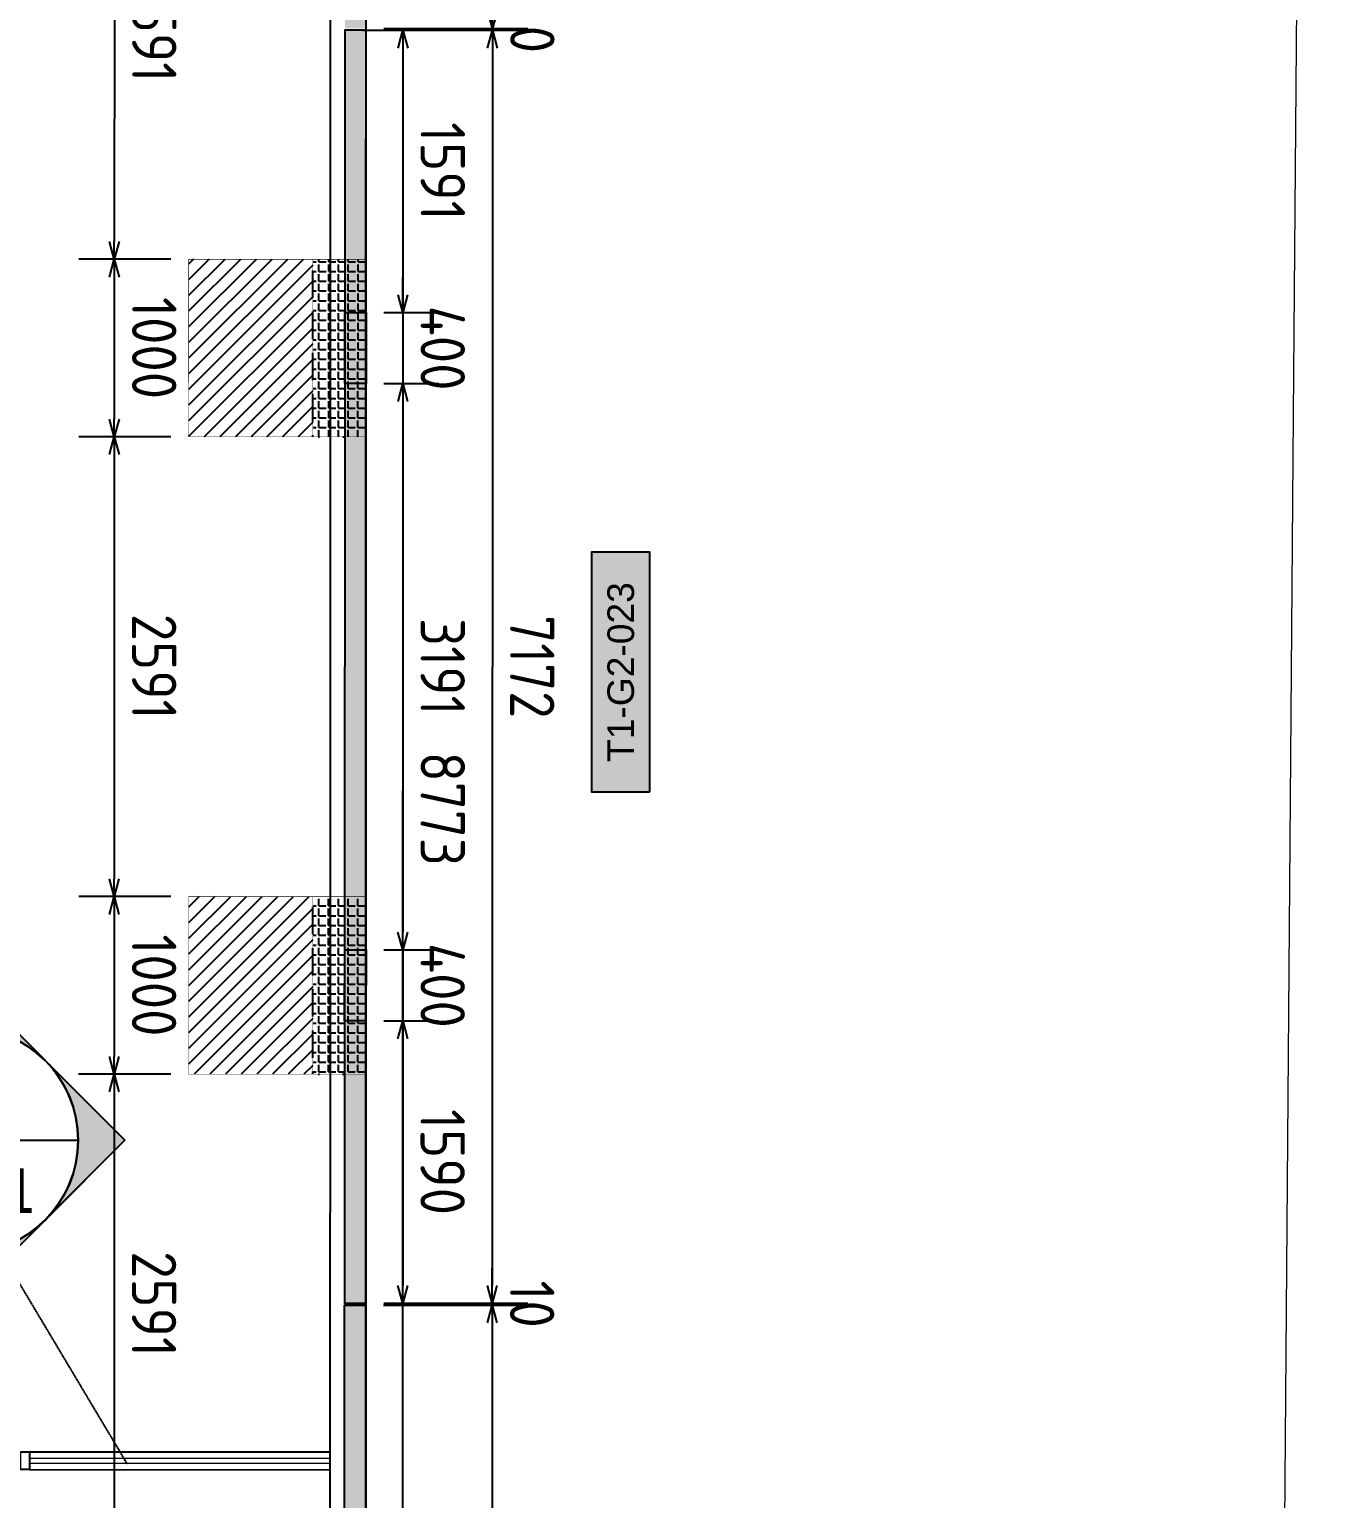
# Model space of a CAD drawing. Header units: centimetres. Extents: x -6122352 to 6876996, y -1694241 to 2592194.
# Drawn here: x 259334 to 266672, y -55857 to -47579 of the extents above; entities that cross this region are included whole.
import ezdxf
from ezdxf.enums import TextEntityAlignment as Align
from ezdxf.xclip import XClip

# ---------------------------------------------------------------- set-up
doc = ezdxf.new("R2010")
doc.units = ezdxf.units.CM
doc.header["$MEASUREMENT"] = 0
doc.header["$XCLIPFRAME"] = 2
doc.header["$PDMODE"] = 66
doc.header["$PDSIZE"] = 100
doc.linetypes.add('CENTER', pattern=[2, 1.25, -0.25, 0.25, -0.25])
doc.linetypes.add('DASHED2', pattern=[0.375, 0.25, -0.125])
doc.layers.get('Defpoints').update_dxf_attribs({"color": 255, "linetype": 'CENTER'})
for name, color, linetype in [('00-MI-DIM', 7, 'Continuous'), ('@MI-FOOTINGS', 7, 'Continuous'), ('@MI-MEP', 7, 'Continuous'), ('@MI-REF LAYER', 7, 'Continuous'), ('@MI-TYPE-01', 30, 'Continuous'), ('@MI-TYPE-02', 6, 'Continuous'), ('B_TH_4', 7, 'Continuous'), ('PANEL-TAGS', 7, 'Continuous')]:
    doc.layers.add(name, color=color, linetype=linetype)
for name, color, linetype, lineweight, true_color in [('08-Compound Wall-2', 6, 'Continuous', 25, 0xff00ff), ('08-Compound Wall-3', 5, 'Continuous', 25, 0x0000ff), ('23585-XR-AR-DAMAC PLOT LIMITS$0$1-End units', 7, 'Continuous', 5, 0xf8991e), ('23585-XR-AR-DAMAC PLOT LIMITS$0$1-Open Space', 7, 'Continuous', 5, 0x90cf5a)]:
    doc.layers.add(name, color=color, linetype=linetype, lineweight=lineweight, true_color=true_color)
doc.layers.add('23585-XR-AR-END-GROUND FLOOR$0$A-LOVR-PLAN', color=251, linetype='Continuous', lineweight=9)
doc.layers.add('A-ANNO-TEXT', color=3, linetype='Continuous', lineweight=25)
doc.styles.add('Arial Narrow', font='ARIALN.TTF', dxfattribs={"width": 0.95, "height": 500})
doc.styles.add('PANELTAG_STYLE', font='arial.ttf')
doc.styles.add('Schueco-BEMSTIL', font='isocpeur.ttf', dxfattribs={"width": 0.9})
doc.styles.get("Standard").update_dxf_attribs({"font": 'arial.ttf'})
doc.dimstyles.new('LEADER', dxfattribs={"dimtxt": 0.18, "dimasz": 0.25, "dimexe": 0.18, "dimexo": 0.0625, "dimgap": 0.09, "dimtad": 0, "dimtih": 1, "dimtoh": 1, "dimdec": 4, "dimzin": 0, "dimdsep": 46, "dimtxsty": 'Standard', "dimblk": 'DOT', "dimcen": 0.09, "dimadec": 0, "dimazin": 0, "dimtfac": 1, "dimtdec": 4, "dimtofl": 0, "dimtmove": 0, "dimatfit": 3, "dimldrblk": 'DOT', "dimfxl": 1, "dimtolj": 1, "dimtzin": 0, "dimarcsym": 0})
doc.dimstyles.new('MI- JWC-TXT-2.5 MM', dxfattribs={"dimscale": 1.5, "dimtxt": 2.5, "dimasz": 1, "dimexe": 2, "dimexo": 1, "dimgap": 1, "dimtad": 1, "dimdec": 0, "dimdsep": 46, "dimtxsty": 'Schueco-BEMSTIL', "dimblk": 'OPEN30', "dimcen": 0, "dimdle": 2, "dimclrd": 140, "dimclre": 8, "dimclrt": 40, "dimadec": 0, "dimazin": 2, "dimtfac": 1, "dimtdec": 0, "dimtix": 1, "dimtmove": 2, "dimatfit": 3, "dimldrblk": 'OPEN', "dimfxl": 2, "dimlwd": -1, "dimlwe": -1, "dimarcsym": 0})

# ---------------------------------------------------------------- blocks, each defined once
blk = doc.blocks.new('23585-XR-AR-BOUNDARY WALLS AND SETBACKS')
at = {"layer": '08-Compound Wall-2'}
for points in [[(496616.8232, 2769044.6266), (496616.9583, 2769044.7741), (496599.2639, 2769060.9883)], [(496616.8232, 2769044.6266), (496599.2025, 2769060.7733), (496593.1572, 2769054.1759), (496589.104, 2769049.7523), (496585.0504, 2769045.3283), (496580.997, 2769040.9045), (496576.9436, 2769036.4809), (496570.8298, 2769029.8085), (496588.4511, 2769013.6622)]]:
    blk.add_lwpolyline(points, dxfattribs=at)
blk = doc.blocks.new('A$C9d9485f6')
at = {"layer": 'A-ANNO-TEXT', "rotation": 312.4881850805905}
blk.add_blockref('23585-XR-AR-BOUNDARY WALLS AND SETBACKS', (-2377088.5348, -1504219.2521), dxfattribs=at)
blk = doc.blocks.new('23585-XR-AR-DAMAC PLOT LIMITS')
at = {"layer": '23585-XR-AR-DAMAC PLOT LIMITS$0$1-End units', "color": 251, "true_color": 0x636466}
blk.add_lwpolyline([(496616.9583, 2769044.7741), (496610.7787, 2769038.0297), (496593.0835, 2769054.2435), (496599.2639, 2769060.9883)], close=True, dxfattribs=at)
at = {"layer": '23585-XR-AR-DAMAC PLOT LIMITS$0$1-Open Space', "color": 251, "true_color": 0x636466}
blk.add_lwpolyline([(496608.1917, 2769059.8953), (496612.5841, 2769055.8071), (496616.9763, 2769051.7195), (496617.2337, 2769051.4801), (496617.4779, 2769045.3411), (496616.9583, 2769044.7741), (496599.2639, 2769060.9883), (496581.5681, 2769077.2015), (496582.2935, 2769077.9931), (496588.4813, 2769078.2393), (496595.0155, 2769072.1579), (496599.4073, 2769068.0707), (496603.7997, 2769063.9827)], close=True, dxfattribs=at)
blk = doc.blocks.new('A$Cf093b529')
at = {"layer": 'A-ANNO-TEXT'}
blk.add_blockref('23585-XR-AR-DAMAC PLOT LIMITS', (-495391.9901, -2768603.4419), dxfattribs=at)
blk = doc.blocks.new('XR-AR-END-SETTING OUT PLAN')
at = {"layer": '08-Compound Wall-3'}
for p, q in [((1900, 10600), (-523.3, 10600)), ((1900, 10500), (-523.3, 10500))]:
    blk.add_line(p, q, dxfattribs=at)
blk.add_lwpolyline([(1950, 10600), (1900, 10600), (1900, 10500), (1950, 10500)], close=True, dxfattribs=at)
at = {"layer": '23585-XR-AR-END-GROUND FLOOR$0$A-LOVR-PLAN'}
blk.add_lwpolyline([(1900, 10600), (1900, 10500)], dxfattribs=at)
blk.add_lwpolyline([(1900, 10535), (1900, 10565), (-523.3, 10565), (-523.3, 10535)], close=True, dxfattribs=at)
blk = doc.blocks.new('END UNIT')
at = {"xscale": 0.001, "yscale": 0.001, "zscale": 0.001}
blk.add_blockref('XR-AR-END-SETTING OUT PLAN', (-9.1502, 0), dxfattribs=at)
blk = doc.blocks.new('TH_4')
at = {"xscale": -1}
blk.add_blockref('END UNIT', (495826.3054, 2769130.5141), dxfattribs=at)
blk = doc.blocks.new('A$C780da55d')
at = {"layer": 'B_TH_4', "xscale": 1.000039159572381, "yscale": 1.000039159572381, "zscale": 1.000039159572381}
blk.add_blockref('TH_4', (-495814.0705, -2769239.3021), dxfattribs=at)
blk = doc.blocks.new('23585-XR-AR-MALDIVE-2$0$TH_4')
blk.add_blockref('A$C780da55d', (495794.6554, 2769130.8641))
blk = doc.blocks.new('A$C4721b5b5')
at = {"color": 1, "true_color": 0xeb0000, "const_width": 0.01}
blk.add_lwpolyline([(33.1499, 0), (27.1501, 0.0001), (21.1499, 0.0002), (15.1499, 0.0002), (9.1499, 0.0001), (0, 0.0001), (0.0001, 24.0001), (9.1501, 24.0002), (15.1499, 24.0001), (21.1499, 24.0001), (27.1502, 24.0001), (33.1499, 24.0002), (42.2981, 24), (42.2973, 0.0001)], close=True, dxfattribs=at)
blk = doc.blocks.new('_Dot')
at = {"color": 0, "linetype": 'ByBlock', "lineweight": -2}
blk.add_line((-0.5, 0), (-1, 0), dxfattribs=at)
at = {"color": 0, "linetype": 'ByBlock', "const_width": 0.5}
blk.add_lwpolyline([(-0.25, 0, 1), (0.25, 0, 1)], format="xyb", close=True, dxfattribs=at)
blk = doc.blocks.new('A$C01f2c052')
at = {"color": 1, "true_color": 0xeb0000, "const_width": 0.01}
blk.add_lwpolyline([(33.1499, 0.6393), (27.1501, 0.6394), (21.1499, 0.6395), (15.1499, 0.6395), (9.1499, 0.6394), (0, 0.6394), (0.0001, 24.6394), (9.1501, 24.6394), (15.1499, 24.6393), (21.1499, 24.6394), (27.1502, 24.6394), (33.1499, 24.6394), (42.2981, 24.6392), (42.2973, 0.6394)], close=True, dxfattribs=at)
blk = doc.blocks.new('RCC COPING')
at = {"layer": '@MI-TYPE-01', "transparency": 33554679}
h = blk.add_hatch(color=8, dxfattribs=at)
h.dxf.hatch_style = 1
h.paths.add_polyline_path([(60, 200), (-60, 200), (-60, -200), (60, -200)])
at = {"layer": '@MI-TYPE-01', "color": 30}
blk.add_lwpolyline([(-60, 200), (60, 200), (60, -200), (-60, -200)], close=True, dxfattribs=at)
blk = doc.blocks.new('31309MM')
at = {"layer": '@MI-TYPE-01', "transparency": 33554679}
h = blk.add_hatch(color=30, dxfattribs=at)
h.dxf.hatch_style = 1
h.paths.add_polyline_path([(0, 120), (5581.9, 120), (5581.9, 0), (0, 0)])
h.paths.add_polyline_path([(5591.9, 0), (12764, 0), (12764, 120), (5591.9, 120)])
h.paths.add_polyline_path([(12774, 120), (18355.6, 120), (18355.6, -0.2), (12774, -0.2)])
h.paths.add_polyline_path([(18365.7, -0.2), (23537.4, -0.2), (23537.4, 120), (18365.7, 120)])
h.paths.add_polyline_path([(23547.4, 120), (30719.5, 120), (30719.5, 0), (23547.4, 0)])
h.paths.add_polyline_path([(30729.5, 0), (36309.3, 0), (36309.3, 120), (30729.5, 120)])
at = {"layer": '@MI-TYPE-01', "color": 30}
for points in [[(0, 120), (5581.9, 120), (5581.9, 0), (0, 0)], [(5591.9, 0), (12764, 0), (12764, 120), (5591.9, 120)]]:
    blk.add_lwpolyline(points, close=True, dxfattribs=at)
at = {"layer": '@MI-TYPE-01', "color": 240, "true_color": 0xed1f24, "rotation": 89.95700707059105}
for p in [(7382.4, 60), (10973.2, 60)]:
    blk.add_blockref('RCC COPING', p, dxfattribs=at)
blk = doc.blocks.new('A$Ceca04276')
at = {"layer": '@MI-TYPE-01', "color": 30, "rotation": 89.98971944707202}
blk.add_blockref('31309MM', (0.5, 9.9), dxfattribs=at)
blk = doc.blocks.new('T1-FOOTING')
at = {"transparency": 33554679}
h = blk.add_hatch(dxfattribs=at)
h.set_pattern_fill('ANGLE', color=256, scale=500)
h.set_pattern_definition([(0, (0, 0), (0, 137.5), [100, -37.5]), (90, (0, 0), (-137.5, 8e-15), [100, -37.5])])
h.paths.add_polyline_path([(-500, -300), (500, -300), (500, 0), (-500, 0)])
h.paths.add_polyline_path([(-499.75, -299.75), (499.75, -299.75), (499.75, -0.25), (-499.75, -0.25)], flags=16)
h = blk.add_hatch(dxfattribs=at)
h.set_pattern_fill('ANGLE', color=8, scale=200)
h.set_pattern_definition([(0, (0, 0), (0, 55), [40, -15]), (90, (0, 0), (-55, 3e-15), [40, -15])])
h.paths.add_polyline_path([(500, -300), (500, 0), (-500, 0), (-500, -300)])
h = blk.add_hatch(dxfattribs=at)
h.set_pattern_fill('ANSI31', color=8, scale=500)
h.paths.add_polyline_path([(500, -1000), (500, -300), (-500, -300), (-500, -1000)])
at = {"layer": '@MI-TYPE-01', "color": 240, "linetype": 'DASHED2', "true_color": 0xed1f24}
blk.add_line((-500, -300), (500, -300), dxfattribs=at)
at = {"layer": '@MI-TYPE-01', "color": 240, "true_color": 0xed1f24, "const_width": 2.5}
blk.add_lwpolyline([(-500, 0), (500, 0), (500, -1000), (-500, -1000)], close=True, dxfattribs=at)
blk = doc.blocks.new('_Open30')
at = {"color": 0, "linetype": 'ByBlock', "lineweight": -2}
for p, q in [((-1, 0.268), (0, 0)), ((0, 0), (-1, -0.268)), ((0, 0), (-1, 0))]:
    blk.add_line(p, q, dxfattribs=at)
blk = doc.blocks.new('*D1381')
at = {"layer": '@MI-TYPE-02', "color": 140, "transparency": 16777216}
for p, q in [((708.3, 18719), (708.3, 18819)), ((708.3, 18619), (708.3, 18609)), ((708.3, 18509), (708.4, 18409))]:
    blk.add_line(p, q, dxfattribs=at)
at = {"layer": '@MI-TYPE-02', "color": 8, "transparency": 16777216}
for p, q in [((96.9, 18608.9), (908.3, 18609.1)), ((97, 18618.9), (908.3, 18619.1))]:
    blk.add_line(p, q, dxfattribs=at)
at = {"layer": 'Defpoints', "color": 0, "transparency": 16777216}
for p in [(-3.1, 18608.9), (-3, 18618.9), (708.3, 18609)]:
    blk.add_point(p, dxfattribs=at)
at = {"layer": '@MI-TYPE-02', "color": 140, "transparency": 16777216, "xscale": 100, "yscale": 100, "zscale": 100}
for p, rotation in [((708.3, 18619), 270.0102658210683), ((708.3, 18609), 90.01026582106833)]:
    blk.add_blockref('_Open30', p, dxfattribs=dict(at, rotation=rotation))
at = {"layer": '@MI-TYPE-02', "color": 40, "transparency": 16777216, "insert": (933.3, 18614.1), "char_height": 250, "attachment_point": 5, "rotation": 270.01027, "style": 'Schueco-BEMSTIL'}
blk.add_mtext('10', dxfattribs=at)
blk = doc.blocks.new('_Open')
at = {"color": 0, "linetype": 'ByBlock', "lineweight": -2}
for p, q in [((-1, 0.2), (0, 0)), ((-1, -0.2), (0, 0)), ((0, 0), (-1, 0))]:
    blk.add_line(p, q, dxfattribs=at)
blk = doc.blocks.new('*D1382')
at = {"layer": '@MI-TYPE-02', "color": 8, "transparency": 16777216}
for p, q in [((96.9, 18608.9), (908.3, 18609.1)), ((98.1, 11436.8), (909.6, 11437))]:
    blk.add_line(p, q, dxfattribs=at)
at = {"layer": '@MI-TYPE-02', "color": 140, "transparency": 16777216}
blk.add_line((708.3, 18509), (709.6, 11536.9), dxfattribs=at)
at = {"layer": 'Defpoints', "color": 0, "transparency": 16777216}
for p in [(-3.1, 18608.9), (-1.9, 11436.8), (709.6, 11436.9)]:
    blk.add_point(p, dxfattribs=at)
at = {"layer": '@MI-TYPE-02', "color": 140, "transparency": 16777216, "xscale": 100, "yscale": 100, "zscale": 100}
for p, rotation in [((708.3, 18609), 90.01026582106833), ((709.6, 11436.9), 270.0102658210683)]:
    blk.add_blockref('_Open30', p, dxfattribs=dict(at, rotation=rotation))
at = {"layer": '@MI-TYPE-02', "color": 40, "transparency": 16777216, "insert": (934, 15023), "char_height": 250, "attachment_point": 5, "rotation": 270.01027, "style": 'Schueco-BEMSTIL'}
blk.add_mtext('7172', dxfattribs=at)
blk = doc.blocks.new('*D1383')
at = {"layer": '@MI-TYPE-02', "color": 140, "transparency": 16777216}
for p, q in [((709.6, 11536.9), (709.6, 11636.9)), ((709.6, 11436.9), (709.6, 11426.9)), ((709.6, 11326.9), (709.6, 11226.9))]:
    blk.add_line(p, q, dxfattribs=at)
at = {"layer": '@MI-TYPE-02', "color": 8, "transparency": 16777216}
for p, q in [((98.1, 11436.8), (909.6, 11437)), ((98.1, 11426.8), (909.6, 11427))]:
    blk.add_line(p, q, dxfattribs=at)
at = {"layer": 'Defpoints', "color": 0, "transparency": 16777216}
for p in [(-1.9, 11436.8), (-1.9, 11426.8), (709.6, 11426.9)]:
    blk.add_point(p, dxfattribs=at)
at = {"layer": '@MI-TYPE-02', "color": 140, "transparency": 16777216, "xscale": 100, "yscale": 100, "zscale": 100}
for p, rotation in [((709.6, 11436.9), 270.0102658210683), ((709.6, 11426.9), 90.01026582106833)]:
    blk.add_blockref('_Open30', p, dxfattribs=dict(at, rotation=rotation))
at = {"layer": '@MI-TYPE-02', "color": 40, "transparency": 16777216, "insert": (934.6, 11432), "char_height": 250, "attachment_point": 5, "rotation": 270.01027, "style": 'Schueco-BEMSTIL'}
blk.add_mtext('10', dxfattribs=at)
blk = doc.blocks.new('*D1384')
at = {"layer": '@MI-TYPE-02', "color": 8, "transparency": 16777216}
for p, q in [((98.1, 11426.8), (909.6, 11427)), ((99.1, 5845), (910.6, 5845.1))]:
    blk.add_line(p, q, dxfattribs=at)
at = {"layer": '@MI-TYPE-02', "color": 140, "transparency": 16777216}
blk.add_line((709.6, 11326.9), (710.6, 5945.1), dxfattribs=at)
at = {"layer": 'Defpoints', "color": 0, "transparency": 16777216}
for p in [(-1.9, 11426.8), (-0.9, 5844.9), (710.6, 5845.1)]:
    blk.add_point(p, dxfattribs=at)
at = {"layer": '@MI-TYPE-02', "color": 140, "transparency": 16777216, "xscale": 100, "yscale": 100, "zscale": 100}
for p, rotation in [((709.6, 11426.9), 90.01026582106833), ((710.6, 5845.1), 270.0102658210683)]:
    blk.add_blockref('_Open30', p, dxfattribs=dict(at, rotation=rotation))
at = {"layer": '@MI-TYPE-02', "color": 40, "transparency": 16777216, "insert": (935.1, 8636), "char_height": 250, "attachment_point": 5, "rotation": 270.01027, "style": 'Schueco-BEMSTIL'}
blk.add_mtext('5582', dxfattribs=at)
blk = doc.blocks.new('*D1389')
at = {"layer": '@MI-TYPE-02', "color": 8, "transparency": 16777216}
for p, q in [((96.4, 18608.9), (404, 18609)), ((97.1, 17018.1), (404.3, 17018.2))]:
    blk.add_line(p, q, dxfattribs=at)
at = {"layer": '@MI-TYPE-02', "color": 140, "transparency": 16777216}
blk.add_line((204, 18509), (204.3, 17118.2), dxfattribs=at)
at = {"layer": 'Defpoints', "color": 0, "transparency": 16777216}
for p in [(-3.6, 18608.9), (-2.9, 17018.1), (204.3, 17018.2)]:
    blk.add_point(p, dxfattribs=at)
at = {"layer": '@MI-TYPE-02', "color": 140, "transparency": 16777216, "xscale": 100, "yscale": 100, "zscale": 100}
for p, rotation in [((204, 18609), 90.01026582106833), ((204.3, 17018.2), 270.0102658210683)]:
    blk.add_blockref('_Open30', p, dxfattribs=dict(at, rotation=rotation))
at = {"layer": '@MI-TYPE-02', "color": 40, "transparency": 16777216, "insert": (429.1, 17813.6), "char_height": 250, "attachment_point": 5, "rotation": 270.01027, "style": 'Schueco-BEMSTIL'}
blk.add_mtext('1591', dxfattribs=at)
blk = doc.blocks.new('*D1390')
at = {"layer": '@MI-TYPE-02', "color": 140, "transparency": 16777216}
for p, q in [((204.3, 17118.2), (204.2, 17218.2)), ((204.3, 17018.2), (204.3, 16618.2)), ((204.4, 16518.2), (204.4, 16418.2))]:
    blk.add_line(p, q, dxfattribs=at)
at = {"layer": '@MI-TYPE-02', "color": 8, "transparency": 16777216}
for p, q in [((97.1, 17018.1), (404.3, 17018.2)), ((97.1, 16618.1), (404.3, 16618.2))]:
    blk.add_line(p, q, dxfattribs=at)
at = {"layer": 'Defpoints', "color": 0, "transparency": 16777216}
for p in [(-2.9, 17018.1), (-2.9, 16618.1), (204.3, 16618.2)]:
    blk.add_point(p, dxfattribs=at)
at = {"layer": '@MI-TYPE-02', "color": 140, "transparency": 16777216, "xscale": 100, "yscale": 100, "zscale": 100}
for p, rotation in [((204.3, 17018.2), 270.0102658210683), ((204.3, 16618.2), 90.01026582106833)]:
    blk.add_blockref('_Open30', p, dxfattribs=dict(at, rotation=rotation))
at = {"layer": '@MI-TYPE-02', "color": 40, "transparency": 16777216, "insert": (429.3, 16818.2), "char_height": 250, "attachment_point": 5, "rotation": 270.01027, "style": 'Schueco-BEMSTIL'}
blk.add_mtext('400', dxfattribs=at)
blk = doc.blocks.new('*D1391')
at = {"layer": '@MI-TYPE-02', "color": 8, "transparency": 16777216}
for p, q in [((97.1, 16618.1), (404.3, 16618.2)), ((97.9, 13427.3), (404.9, 13427.4))]:
    blk.add_line(p, q, dxfattribs=at)
at = {"layer": '@MI-TYPE-02', "color": 140, "transparency": 16777216}
blk.add_line((204.4, 16518.2), (204.9, 13527.3), dxfattribs=at)
at = {"layer": 'Defpoints', "color": 0, "transparency": 16777216}
for p in [(-2.9, 16618.1), (-2.1, 13427.3), (204.9, 13427.3)]:
    blk.add_point(p, dxfattribs=at)
at = {"layer": '@MI-TYPE-02', "color": 140, "transparency": 16777216, "xscale": 100, "yscale": 100, "zscale": 100}
for p, rotation in [((204.3, 16618.2), 90.01026582106833), ((204.9, 13427.3), 270.0102658210683)]:
    blk.add_blockref('_Open30', p, dxfattribs=dict(at, rotation=rotation))
at = {"layer": '@MI-TYPE-02', "color": 40, "transparency": 16777216, "insert": (429.6, 15022.8), "char_height": 250, "attachment_point": 5, "rotation": 270.01027, "style": 'Schueco-BEMSTIL'}
blk.add_mtext('3191', dxfattribs=at)
blk = doc.blocks.new('*D1392')
at = {"layer": '@MI-TYPE-02', "color": 140, "transparency": 16777216}
for p, q in [((204.9, 13527.3), (204.9, 13627.3)), ((204.9, 13427.3), (205, 13027.3)), ((205, 12927.3), (205, 12827.3))]:
    blk.add_line(p, q, dxfattribs=at)
at = {"layer": '@MI-TYPE-02', "color": 8, "transparency": 16777216}
for p, q in [((97.9, 13427.3), (404.9, 13427.4)), ((97.7, 13027.3), (405, 13027.4))]:
    blk.add_line(p, q, dxfattribs=at)
at = {"layer": 'Defpoints', "color": 0, "transparency": 16777216}
for p in [(-2.1, 13427.3), (-2.3, 13027.3), (205, 13027.3)]:
    blk.add_point(p, dxfattribs=at)
at = {"layer": '@MI-TYPE-02', "color": 140, "transparency": 16777216, "xscale": 100, "yscale": 100, "zscale": 100}
for p, rotation in [((204.9, 13427.3), 270.0102658210683), ((205, 13027.3), 90.01026582106833)]:
    blk.add_blockref('_Open30', p, dxfattribs=dict(at, rotation=rotation))
at = {"layer": '@MI-TYPE-02', "color": 40, "transparency": 16777216, "insert": (430, 13227.4), "char_height": 250, "attachment_point": 5, "rotation": 270.01027, "style": 'Schueco-BEMSTIL'}
blk.add_mtext('400', dxfattribs=at)
blk = doc.blocks.new('*D1393')
at = {"layer": '@MI-TYPE-02', "color": 8, "transparency": 16777216}
for p, q in [((97.7, 13027.3), (405, 13027.4)), ((98.1, 11436.8), (405.3, 11436.9))]:
    blk.add_line(p, q, dxfattribs=at)
at = {"layer": '@MI-TYPE-02', "color": 140, "transparency": 16777216}
blk.add_line((205, 12927.3), (205.3, 11536.9), dxfattribs=at)
at = {"layer": 'Defpoints', "color": 0, "transparency": 16777216}
for p in [(-2.3, 13027.3), (-1.9, 11436.8), (205.3, 11436.9)]:
    blk.add_point(p, dxfattribs=at)
at = {"layer": '@MI-TYPE-02', "color": 140, "transparency": 16777216, "xscale": 100, "yscale": 100, "zscale": 100}
for p, rotation in [((205, 13027.3), 90.01026582106833), ((205.3, 11436.9), 270.0102658210683)]:
    blk.add_blockref('_Open30', p, dxfattribs=dict(at, rotation=rotation))
at = {"layer": '@MI-TYPE-02', "color": 40, "transparency": 16777216, "insert": (430.1, 12232.1), "char_height": 250, "attachment_point": 5, "rotation": 270.01027, "style": 'Schueco-BEMSTIL'}
blk.add_mtext('1590', dxfattribs=at)
blk = doc.blocks.new('*D1394')
at = {"layer": '@MI-TYPE-02', "color": 8, "transparency": 16777216}
for p, q in [((-23.1, 18608.9), (404, 18609)), ((98.4, 9836.2), (405.6, 9836.2))]:
    blk.add_line(p, q, dxfattribs=at)
at = {"layer": '@MI-TYPE-02', "color": 140, "transparency": 16777216}
blk.add_line((204, 18509), (205.5, 9936.2), dxfattribs=at)
at = {"layer": 'Defpoints', "color": 0, "transparency": 16777216}
for p in [(-123.1, 18608.9), (-1.6, 9836.2), (205.6, 9836.2)]:
    blk.add_point(p, dxfattribs=at)
at = {"layer": '@MI-TYPE-02', "color": 140, "transparency": 16777216, "xscale": 100, "yscale": 100, "zscale": 100}
for p, rotation in [((204, 18609), 90.01026582106833), ((205.6, 9836.2), 270.0102658210683)]:
    blk.add_blockref('_Open30', p, dxfattribs=dict(at, rotation=rotation))
at = {"layer": '@MI-TYPE-02', "color": 40, "transparency": 16777216, "insert": (429.8, 14222.6), "char_height": 250, "attachment_point": 5, "rotation": 270.01027, "style": 'Schueco-BEMSTIL'}
blk.add_mtext('8773', dxfattribs=at)
blk = doc.blocks.new('*D1416')
at = {"layer": '@MI-TYPE-02', "color": 8, "transparency": 16777216}
for p, q in [((-1102.1, 19909.3), (-1622.2, 19909.2)), ((-1102.9, 17317.9), (-1621.8, 17317.8))]:
    blk.add_line(p, q, dxfattribs=at)
at = {"layer": '@MI-TYPE-02', "color": 140, "transparency": 16777216}
blk.add_line((-1422.2, 19809.3), (-1421.8, 17417.9), dxfattribs=at)
at = {"layer": 'Defpoints', "color": 0, "transparency": 16777216}
for p in [(-1002.1, 19909.4), (-1421.8, 17317.9), (-1002.9, 17318)]:
    blk.add_point(p, dxfattribs=at)
at = {"layer": '@MI-TYPE-02', "color": 140, "transparency": 16777216, "xscale": 100, "yscale": 100, "zscale": 100}
for p, rotation in [((-1422.2, 19909.3), 90.01026582106819), ((-1421.8, 17317.9), 270.0102658210682)]:
    blk.add_blockref('_Open30', p, dxfattribs=dict(at, rotation=rotation))
at = {"layer": '@MI-TYPE-02', "color": 40, "transparency": 16777216, "insert": (-1197, 18613.6), "char_height": 250, "attachment_point": 5, "rotation": 270.01027, "style": 'Schueco-BEMSTIL'}
blk.add_mtext('2591', dxfattribs=at)
blk = doc.blocks.new('*D1417')
at = {"layer": '@MI-TYPE-02', "color": 8, "transparency": 16777216}
for p, q in [((-1102.9, 17317.9), (-1621.8, 17317.8)), ((-1102.7, 16317.9), (-1621.6, 16317.8))]:
    blk.add_line(p, q, dxfattribs=at)
at = {"layer": '@MI-TYPE-02', "color": 140, "transparency": 16777216}
blk.add_line((-1421.7, 17217.9), (-1421.6, 16417.9), dxfattribs=at)
at = {"layer": 'Defpoints', "color": 0, "transparency": 16777216}
for p in [(-1002.9, 17318), (-1421.6, 16317.9), (-1002.7, 16318)]:
    blk.add_point(p, dxfattribs=at)
at = {"layer": '@MI-TYPE-02', "color": 140, "transparency": 16777216, "xscale": 100, "yscale": 100, "zscale": 100}
for p, rotation in [((-1421.8, 17317.9), 90.01026582106819), ((-1421.6, 16317.9), 270.0102658210682)]:
    blk.add_blockref('_Open30', p, dxfattribs=dict(at, rotation=rotation))
at = {"layer": '@MI-TYPE-02', "color": 40, "transparency": 16777216, "insert": (-1196.7, 16817.9), "char_height": 250, "attachment_point": 5, "rotation": 270.01027, "style": 'Schueco-BEMSTIL'}
blk.add_mtext('1000', dxfattribs=at)
blk = doc.blocks.new('*D1418')
at = {"layer": '@MI-TYPE-02', "color": 8, "transparency": 16777216}
for p, q in [((-1102.7, 16317.9), (-1621.6, 16317.8)), ((-1102.3, 13727.1), (-1621.1, 13727))]:
    blk.add_line(p, q, dxfattribs=at)
at = {"layer": '@MI-TYPE-02', "color": 140, "transparency": 16777216}
blk.add_line((-1421.6, 16217.9), (-1421.1, 13827), dxfattribs=at)
at = {"layer": 'Defpoints', "color": 0, "transparency": 16777216}
for p in [(-1002.7, 16318), (-1421.1, 13727), (-1002.3, 13727.1)]:
    blk.add_point(p, dxfattribs=at)
at = {"layer": '@MI-TYPE-02', "color": 140, "transparency": 16777216, "xscale": 100, "yscale": 100, "zscale": 100}
for p, rotation in [((-1421.6, 16317.9), 90.01026582106819), ((-1421.1, 13727), 270.0102658210682)]:
    blk.add_blockref('_Open30', p, dxfattribs=dict(at, rotation=rotation))
at = {"layer": '@MI-TYPE-02', "color": 40, "transparency": 16777216, "insert": (-1196.3, 15022.5), "char_height": 250, "attachment_point": 5, "rotation": 270.01027, "style": 'Schueco-BEMSTIL'}
blk.add_mtext('2591', dxfattribs=at)
blk = doc.blocks.new('*D1419')
at = {"layer": '@MI-TYPE-02', "color": 8, "transparency": 16777216}
for p, q in [((-1102.3, 13727.1), (-1621.1, 13727)), ((-1102.1, 12727.1), (-1620.9, 12727))]:
    blk.add_line(p, q, dxfattribs=at)
at = {"layer": '@MI-TYPE-02', "color": 140, "transparency": 16777216}
blk.add_line((-1421.1, 13627), (-1421, 12827), dxfattribs=at)
at = {"layer": 'Defpoints', "color": 0, "transparency": 16777216}
for p in [(-1002.3, 13727.1), (-1420.9, 12727), (-1002.1, 12727.1)]:
    blk.add_point(p, dxfattribs=at)
at = {"layer": '@MI-TYPE-02', "color": 140, "transparency": 16777216, "xscale": 100, "yscale": 100, "zscale": 100}
for p, rotation in [((-1421.1, 13727), 90.01026582106819), ((-1420.9, 12727), 270.0102658210682)]:
    blk.add_blockref('_Open30', p, dxfattribs=dict(at, rotation=rotation))
at = {"layer": '@MI-TYPE-02', "color": 40, "transparency": 16777216, "insert": (-1196, 13227.1), "char_height": 250, "attachment_point": 5, "rotation": 270.01027, "style": 'Schueco-BEMSTIL'}
blk.add_mtext('1000', dxfattribs=at)
blk = doc.blocks.new('*D1420')
at = {"layer": '@MI-TYPE-02', "color": 8, "transparency": 16777216}
for p, q in [((-1102.1, 12727.1), (-1620.9, 12727)), ((-1100.3, 10136), (-1620.5, 10135.9))]:
    blk.add_line(p, q, dxfattribs=at)
at = {"layer": '@MI-TYPE-02', "color": 140, "transparency": 16777216}
blk.add_line((-1420.9, 12627), (-1420.5, 10235.9), dxfattribs=at)
at = {"layer": 'Defpoints', "color": 0, "transparency": 16777216}
for p in [(-1002.1, 12727.1), (-1420.5, 10135.9), (-1000.3, 10136)]:
    blk.add_point(p, dxfattribs=at)
at = {"layer": '@MI-TYPE-02', "color": 140, "transparency": 16777216, "xscale": 100, "yscale": 100, "zscale": 100}
for p, rotation in [((-1420.9, 12727), 90.01026582106819), ((-1420.5, 10135.9), 270.0102658210682)]:
    blk.add_blockref('_Open30', p, dxfattribs=dict(at, rotation=rotation))
at = {"layer": '@MI-TYPE-02', "color": 40, "transparency": 16777216, "insert": (-1195.7, 11431.5), "char_height": 250, "attachment_point": 5, "rotation": 270.01027, "style": 'Schueco-BEMSTIL'}
blk.add_mtext('2591', dxfattribs=at)
blk = doc.blocks.new('*U1432')
h = blk.add_hatch(color=94)
edge = h.paths.add_edge_path()
edge.add_line((0, 6.35), (0, 8.98))
edge.add_line((0, 8.98), (8.98, 0))
edge.add_line((8.98, 0), (0, -8.98))
edge.add_line((0, -8.98), (0, -6.35))
edge.add_arc((0, 0), 6.35, 270, 450)
at = {"color": 94}
blk.add_line((-6.35, 0), (6.35, 0), dxfattribs=at)
for points in [[(0, 6.35), (0, 8.98), (8.98, 0), (0, -8.98), (0, -6.35, 1)], [(4.49, -4.49, 0.414214), (4.49, 4.49), (8.98, 0), (4.49, -4.49)]]:
    blk.add_lwpolyline(points, format="xyb", close=True)
blk.add_circle((0, 0), 6.35, dxfattribs=at)
at = {"style": 'Arial Narrow', "width": 0.95, "flags": 8}
blk.add_attdef('VIEWNUMBER', text='', height=2.5, dxfattribs=at).set_placement((0, 0), align=Align.BOTTOM_CENTER)
blk.add_attdef('SHEETNUMBER', text='', height=2.5, dxfattribs=at).set_placement((0, -1.588), align=Align.TOP_CENTER)
blk = doc.blocks.new('PANELTAG')
at = {"layer": 'PANEL-TAGS', "color": 1}
blk.add_lwpolyline([(-13.5, -3.3), (13.5, -3.3), (13.5, 3.3), (-13.5, 3.3)], close=True, dxfattribs=at)
at = {"layer": 'PANEL-TAGS', "color": 40, "true_color": 0xffd700}
blk.add_solid([(-13.5, -3.3), (13.5, -3.3), (-13.5, 3.3), (13.5, 3.3)], dxfattribs=at)
at = {"layer": 'PANEL-TAGS', "color": 5, "style": 'PANELTAG_STYLE'}
blk.add_attdef('TAGNO', text='', height=3, dxfattribs=at).set_placement((0, 0), align=Align.CENTER)
blk = doc.blocks.new('T1-PARTITON 2')
at = {"layer": '@MI-FOOTINGS', "color": 240, "true_color": 0xed1f24, "xscale": -1, "rotation": 270.0100462352146}
for p in [(-2.8, 16818.1), (-2.2, 13227.3)]:
    blk.add_blockref('T1-FOOTING', p, dxfattribs=at)
at = {"layer": '@MI-TYPE-02', "rotation": 0.02048826124247522}
blk.add_blockref('A$Ceca04276', (-1.3, 5835), dxfattribs=at)
at = {"layer": '@MI-TYPE-02'}
for base, p1, p2, picture, middle in [((-1421.8, 17317.9), (-1002.1, 19909.4), (-1002.9, 17318), '*D1416', (-1197, 18613.6)), ((708.3, 18609), (-3, 18618.9), (-3.1, 18608.9), '*D1381', (933.3, 18614.1)), ((205.6, 9836.2), (-123.1, 18608.9), (-1.6, 9836.2), '*D1394', (429.8, 14222.6)), ((204.3, 17018.2), (-3.6, 18608.9), (-2.9, 17018.1), '*D1389', (429.1, 17813.6)), ((709.6, 11436.9), (-3.1, 18608.9), (-1.9, 11436.8), '*D1382', (934, 15023)), ((-1421.6, 16317.9), (-1002.9, 17318), (-1002.7, 16318), '*D1417', (-1196.7, 16817.9)), ((204.3, 16618.2), (-2.9, 17018.1), (-2.9, 16618.1), '*D1390', (429.3, 16818.2)), ((204.9, 13427.3), (-2.9, 16618.1), (-2.1, 13427.3), '*D1391', (429.6, 15022.8)), ((-1421.1, 13727), (-1002.7, 16318), (-1002.3, 13727.1), '*D1418', (-1196.3, 15022.5)), ((-1420.9, 12727), (-1002.3, 13727.1), (-1002.1, 12727.1), '*D1419', (-1196, 13227.1)), ((205, 13027.3), (-2.1, 13427.3), (-2.3, 13027.3), '*D1392', (430, 13227.4)), ((205.2775, 11436.8518), (-2.2917, 13027.2867), (-1.8583, 11436.8147), '*D1393', (430.135, 12232.1281)), ((-1420.5, 10135.9), (-1002.1, 12727.1), (-1000.3, 10136), '*D1420', (-1195.7, 11431.5)), ((709.6, 11426.9), (-1.9, 11436.8), (-1.9, 11426.8), '*D1383', (934.6, 11432)), ((710.6, 5845.1), (-1.9, 11426.8), (-0.9, 5844.9), '*D1384', (935.1, 8636))]:
    dim = blk.add_linear_dim(base=base, p1=p1, p2=p2, angle=90.01027, dimstyle='MI- JWC-TXT-2.5 MM', dxfattribs=at)
    dim.commit()
    dim.dimension.update_dxf_attribs({"geometry": picture, "text_midpoint": middle})

msp = doc.modelspace()

# ---------------------------------------------------------------- block references
at = {"layer": '@MI-REF LAYER', "xscale": 1000, "yscale": 1000, "zscale": 1000}
msp.add_blockref('A$C9d9485f6', (-23958.95046, 48155.57226), dxfattribs=at)
at = {"layer": '@MI-REF LAYER', "xscale": 1000, "yscale": 1000, "zscale": 1000, "rotation": 312.4882903633292}
msp.add_blockref('A$Cf093b529', (-891608.73293, 539022.72011), dxfattribs=at)
at = {"layer": 'PANEL-TAGS'}
ref = msp.add_blockref('PANELTAG', (262666.11105, -51200.04671), dxfattribs=dict(at, xscale=50.00000000000001, yscale=50.00000000000001, zscale=50.00000000000001, rotation=90.00000000000001))
ref.add_attrib('TAGNO', 'T1-G2-023', dxfattribs={"color": 5, "height": 150, "rotation": 90, "style": 'PANELTAG_STYLE'}).set_placement((262666.11105, -51200.04671), align=Align.MIDDLE_CENTER)

# ---------------------------------------------------------------- next in the draw order: block references
at = {"layer": '@MI-REF LAYER'}
ref = msp.add_blockref('23585-XR-AR-MALDIVE-2$0$TH_4', (-496065279.17202, -2769108736.02454), dxfattribs=dict(at, xscale=999.9999999999999, yscale=999.9999999999999, zscale=999.9999999999999, rotation=359.9898394798748))
XClip(ref).set_block_clipping_path([(495793.2155861144, 2769130.5138542922), (495835.2528588839, 2769130.5138520016), (495835.2536825731, 2769154.4537907955), (495826.3054985607, 2769154.4138743416), (495820.3057792054, 2769154.4138282165), (495814.3054913876, 2769154.4138067807), (495808.3054867608, 2769154.4137730021), (495802.3056271335, 2769154.4138743337), (495793.2155869144, 2769154.4538613143)])

# ---------------------------------------------------------------- next in the draw order: block references
at = {"layer": '00-MI-DIM'}
ref = msp.add_blockref('*U1432', (258974.59341, -53837.96852, 157.46104), dxfattribs=dict(at, xscale=100, yscale=100, zscale=100))
ref.add_attrib('VIEWNUMBER', '108', dxfattribs={"layer": '0', "height": 250, "style": 'Arial Narrow', "width": 0.95}).set_placement((258974.59341, -53837.96852, 157.46104), align=Align.BOTTOM_CENTER)
ref.add_attrib('SHEETNUMBER', 'G2-T1', dxfattribs={"layer": '0', "height": 250, "style": 'Arial Narrow', "width": 0.95}).set_placement((258974.59341, -53996.71852, 157.46104), align=Align.TOP_CENTER)
at = {"layer": '@MI-MEP', "color": 10, "xscale": 1000, "yscale": 1000, "zscale": 1000, "rotation": 359.9898395876862}
msp.add_blockref('A$C4721b5b5', (218931.05523, -66187.09152), dxfattribs=at)
at = {"layer": '@MI-REF LAYER', "color": 10, "xscale": 1000, "yscale": 1000, "zscale": 1000, "rotation": 359.9898394800435}
msp.add_blockref('A$C01f2c052', (218930.94187, -66826.36951), dxfattribs=at)
at = {"layer": '@MI-TYPE-01', "rotation": 359.9794763269076}
msp.add_blockref('T1-PARTITON 2', (261228.34609, -66192.7267), dxfattribs=at)

# ---------------------------------------------------------------- next in the draw order: leaders
at = {"layer": '@MI-REF LAYER', "linetype": 'DASHED2'}
msp.add_leader([(259884.44979, -55658.19602), (256968.36604, -50772.05909)], dimstyle='LEADER', dxfattribs=at)

doc.saveas('drawing.dxf')
